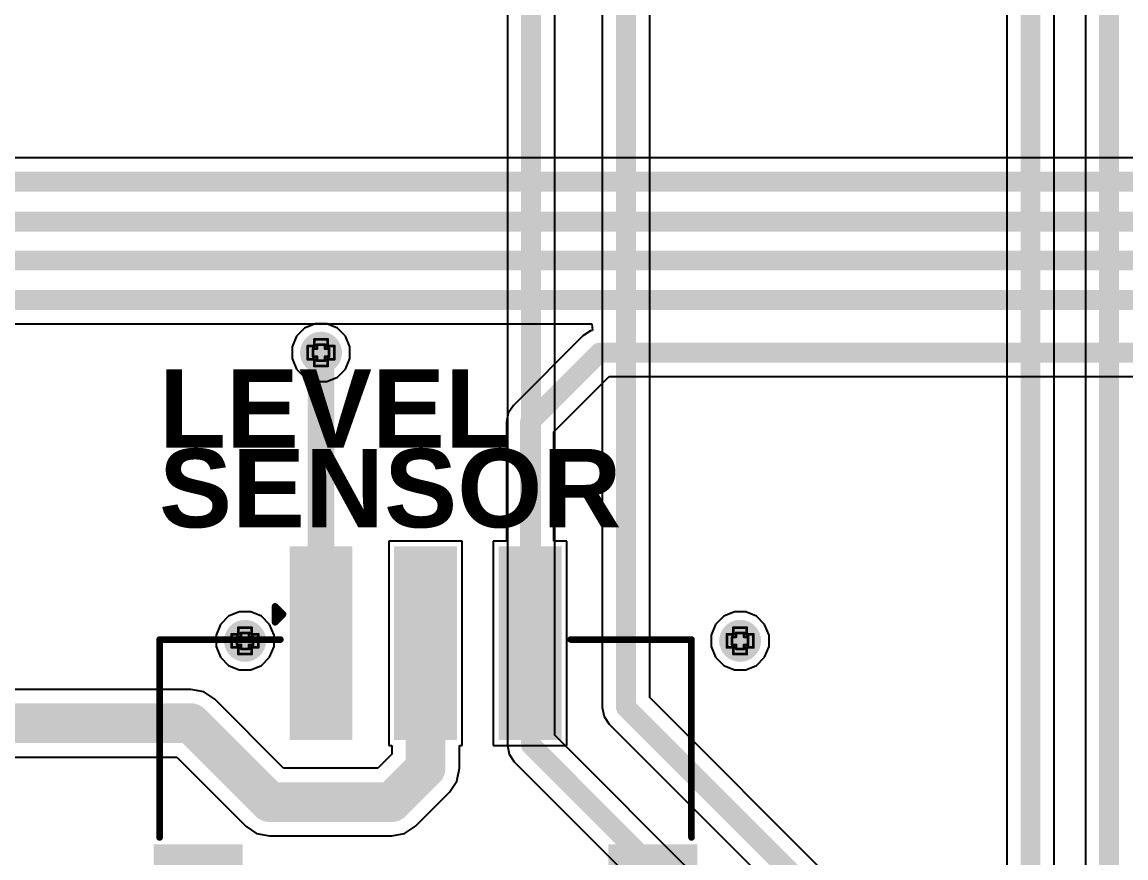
# Model space of a CAD drawing. Header units: inches. Extents: x -7 to 5163, y -3 to 5149.
# Drawn here: x 146.96 to 168.09, y 37.61 to 53.59 of the extents above; entities that cross this region are included whole.
import ezdxf

# ---------------------------------------------------------------- set-up
doc = ezdxf.new("R2010")
doc.units = ezdxf.units.IN
for name, color, linetype in [('Bottom Layer', 5, 'Continuous'), ('Bottom Solder', 6, 'Continuous'), ('Drill Drawing', 1, 'Continuous'), ('GND', 76, 'Continuous'), ('PWR', 16, 'Continuous'), ('Top Layer', 1, 'Continuous'), ('Top Overlay', 2, 'Continuous'), ('Top Paste', 8, 'Continuous'), ('Top Solder', 216, 'Continuous'), ('Via Holes', 16, 'Continuous')]:
    doc.layers.add(name, color=color, linetype=linetype)
doc.styles.add('Arial', font='', dxfattribs={"height": 0.2})
doc.styles.add('Arial_Bold', font='', dxfattribs={"height": 0.2})
doc.styles.get('Arial').set_extended_font_data('Arial')
doc.styles.get('Arial_Bold').set_extended_font_data('Arial', bold=True)

# ---------------------------------------------------------------- blocks, each defined once
blk = doc.blocks.new('WAFER_PH2_0_3PWB_65')
at = {"layer": 'Top Layer'}
for points in [[(-2.5, 4.6), (-1.5, 4.6), (-1.5, 1.1), (-2.5, 1.1)], [(-0.5, 4.6), (0.5, 4.6), (0.5, 1.1), (-0.5, 1.1)], [(1.5, 4.6), (2.5, 4.6), (2.5, 1.1), (1.5, 1.1)], [(-5.1, -1.1), (-3.6, -1.1), (-3.6, -4.6), (-5.1, -4.6)], [(3.6, -1.1), (5.1, -1.1), (5.1, -4.6), (3.6, -4.6)]]:
    blk.add_hatch(color=1, dxfattribs=at).paths.add_polyline_path(points)
at = {"layer": 'Top Paste'}
for points in [[(-2.5, 4.6), (-1.5, 4.6), (-1.5, 1.1), (-2.5, 1.1)], [(-0.5, 4.6), (0.5, 4.6), (0.5, 1.1), (-0.5, 1.1)], [(1.5, 4.6), (2.5, 4.6), (2.5, 1.1), (1.5, 1.1)], [(-5.1, -1.1), (-3.6, -1.1), (-3.6, -4.6), (-5.1, -4.6)], [(3.6, -1.1), (5.1, -1.1), (5.1, -4.6), (3.6, -4.6)]]:
    blk.add_hatch(color=8, dxfattribs=at).paths.add_polyline_path(points)
at = {"layer": 'Top Solder'}
for points in [[(-2.602, 4.702), (-1.398, 4.702), (-1.398, 0.998), (-2.602, 0.998)], [(-0.602, 4.702), (0.602, 4.702), (0.602, 0.998), (-0.602, 0.998)], [(1.398, 4.702), (2.602, 4.702), (2.602, 0.998), (1.398, 0.998)], [(-5.202, -0.998), (-3.498, -0.998), (-3.498, -4.702), (-5.202, -4.702)], [(3.498, -0.998), (5.202, -0.998), (5.202, -4.702), (3.498, -4.702)]]:
    blk.add_hatch(color=216, dxfattribs=at).paths.add_polyline_path(points)
at = {"layer": 'Top Overlay'}
for points in [[(-2.88, 3.556, 0.127, 0.127, 0), (-2.727, 3.404, 0.127, 0.127, 0)], [(-2.88, 3.251, 0.127, 0.127, 0), (-2.88, 3.556, 0.127, 0.127, 0)], [(-2.88, 3.251, 0.127, 0.127, 0), (-2.727, 3.404, 0.127, 0.127, 0)], [(-5.089, 2.921, 0.127, 0.127, 0), (-2.778, 2.921, 0.127, 0.127, 0)], [(-5.089, -0.864, 0.127, 0.127, 0), (-5.089, 2.921, 0.127, 0.127, 0)], [(2.778, 2.921, 0.127, 0.127, 0), (5.089, 2.921, 0.127, 0.127, 0)], [(5.089, -0.864, 0.127, 0.127, 0), (5.089, 2.921, 0.127, 0.127, 0)], [(-3.432, -4.775, 0.127, 0.127, 0), (3.473, -4.78, 0.127, 0.127, 0)]]:
    blk.add_lwpolyline(points, format="xyseb", dxfattribs=at)
for points in [[(-2.911, 3.556, 0.0635, 0.0635, 1), (-2.848, 3.556, 0.0635, 0.0635, 1)], [(-2.911, 3.556, 0.0635, 0.0635, 1), (-2.848, 3.556, 0.0635, 0.0635, 1)], [(-2.759, 3.404, 0.0635, 0.0635, 1), (-2.695, 3.404, 0.0635, 0.0635, 1)], [(-2.759, 3.404, 0.0635, 0.0635, 1), (-2.695, 3.404, 0.0635, 0.0635, 1)], [(-2.911, 3.251, 0.0635, 0.0635, 1), (-2.848, 3.251, 0.0635, 0.0635, 1)], [(-2.911, 3.251, 0.0635, 0.0635, 1), (-2.848, 3.251, 0.0635, 0.0635, 1)], [(-5.121, 2.921, 0.0635, 0.0635, 1), (-5.058, 2.921, 0.0635, 0.0635, 1)], [(-5.121, 2.921, 0.0635, 0.0635, 1), (-5.058, 2.921, 0.0635, 0.0635, 1)], [(-2.81, 2.921, 0.0635, 0.0635, 1), (-2.746, 2.921, 0.0635, 0.0635, 1)], [(2.746, 2.921, 0.0635, 0.0635, 1), (2.81, 2.921, 0.0635, 0.0635, 1)], [(5.058, 2.921, 0.0635, 0.0635, 1), (5.121, 2.921, 0.0635, 0.0635, 1)], [(5.058, 2.921, 0.0635, 0.0635, 1), (5.121, 2.921, 0.0635, 0.0635, 1)], [(-5.121, -0.864, 0.0635, 0.0635, 1), (-5.058, -0.864, 0.0635, 0.0635, 1)], [(5.058, -0.864, 0.0635, 0.0635, 1), (5.121, -0.864, 0.0635, 0.0635, 1)], [(-3.464, -4.775, 0.0635, 0.0635, 1), (-3.4, -4.775, 0.0635, 0.0635, 1)], [(3.441, -4.78, 0.0635, 0.0635, 1), (3.505, -4.78, 0.0635, 0.0635, 1)]]:
    blk.add_lwpolyline(points, format="xyseb", close=True, dxfattribs=at)
at = {"layer": 'Top Overlay', "style": 'Arial'}
blk.add_text('PCB Edge', height=1.2, rotation=360, dxfattribs=at).set_placement((-2.229, -4.138))

msp = doc.modelspace()

# ---------------------------------------------------------------- hatches: boundary and pattern name
at = {"layer": 'Bottom Layer'}
h = msp.add_hatch(color=5, dxfattribs=at)
edge = h.paths.add_edge_path()
edge.add_arc((152.686, 47.269), 0.3, 0, 360)
h = msp.add_hatch(color=5, dxfattribs=at)
edge = h.paths.add_edge_path()
edge.add_arc((151.232, 41.758), 0.3, 0, 360)
h = msp.add_hatch(color=5, dxfattribs=at)
edge = h.paths.add_edge_path()
edge.add_arc((160.706, 41.758), 0.3, 0, 360)
at = {"layer": 'Bottom Solder'}
h = msp.add_hatch(color=6, dxfattribs=at)
edge = h.paths.add_edge_path()
edge.add_arc((152.686, 47.269), 0.402, 0, 360)
h = msp.add_hatch(color=6, dxfattribs=at)
edge = h.paths.add_edge_path()
edge.add_arc((151.232, 41.758), 0.402, 0, 360)
h = msp.add_hatch(color=6, dxfattribs=at)
edge = h.paths.add_edge_path()
edge.add_arc((160.706, 41.758), 0.402, 0, 360)
at = {"layer": 'GND'}
h = msp.add_hatch(color=76, dxfattribs=at)
edge = h.paths.add_edge_path()
edge.add_arc((152.686, 47.269), 0.3, 0, 360)
h = msp.add_hatch(color=76, dxfattribs=at)
edge = h.paths.add_edge_path()
edge.add_arc((151.232, 41.758), 0.3, 0, 360)
h = msp.add_hatch(color=76, dxfattribs=at)
edge = h.paths.add_edge_path()
edge.add_arc((160.706, 41.758), 0.3, 0, 360)
at = {"layer": 'PWR'}
h = msp.add_hatch(color=16, dxfattribs=at)
edge = h.paths.add_edge_path()
edge.add_arc((152.686, 47.269), 0.3, 0, 360)
h = msp.add_hatch(color=16, dxfattribs=at)
edge = h.paths.add_edge_path()
edge.add_arc((151.232, 41.758), 0.3, 0, 360)
h = msp.add_hatch(color=16, dxfattribs=at)
edge = h.paths.add_edge_path()
edge.add_arc((160.706, 41.758), 0.3, 0, 360)
at = {"layer": 'Top Layer'}
h = msp.add_hatch(color=1, dxfattribs=at)
edge = h.paths.add_edge_path()
edge.add_arc((152.686, 47.269), 0.3, 0, 360)
h = msp.add_hatch(color=1, dxfattribs=at)
edge = h.paths.add_edge_path()
edge.add_arc((151.232, 41.758), 0.3, 0, 360)
h = msp.add_hatch(color=1, dxfattribs=at)
edge = h.paths.add_edge_path()
edge.add_arc((160.706, 41.758), 0.3, 0, 360)
at = {"layer": 'Top Solder'}
h = msp.add_hatch(color=216, dxfattribs=at)
edge = h.paths.add_edge_path()
edge.add_arc((152.686, 47.269), 0.402, 0, 360)
h = msp.add_hatch(color=216, dxfattribs=at)
edge = h.paths.add_edge_path()
edge.add_arc((151.232, 41.758), 0.402, 0, 360)
h = msp.add_hatch(color=216, dxfattribs=at)
edge = h.paths.add_edge_path()
edge.add_arc((160.706, 41.758), 0.402, 0, 360)
at = {"layer": 'Via Holes'}
h = msp.add_hatch(color=7, dxfattribs=at)
edge = h.paths.add_edge_path()
edge.add_arc((152.686, 47.269), 0.15, 0, 360)
h = msp.add_hatch(color=7, dxfattribs=at)
edge = h.paths.add_edge_path()
edge.add_arc((151.232, 41.758), 0.15, 0, 360)
h = msp.add_hatch(color=7, dxfattribs=at)
edge = h.paths.add_edge_path()
edge.add_arc((160.706, 41.758), 0.15, 0, 360)

# ---------------------------------------------------------------- linework, layer by layer
at = {"layer": 'Bottom Layer'}
for p, q in [((167.314, 105.932), (167.314, 36.652)), ((165.808, 104.579), (165.808, 35.287)), ((166.715, 35.475), (166.715, 104.767)), ((158.069, 103.088), (158.069, 40.486)), ((158.976, 40.674), (158.976, 103.275)), ((157.159, 39.951), (157.159, 102.199)), ((156.252, 102.011), (156.252, 39.763)), ((167.854, 31.796), (158.976, 40.674)), ((158.069, 40.486), (158.104, 40.313)), ((158.104, 40.313), (158.202, 40.166)), ((158.202, 40.166), (167.213, 31.155)), ((167.854, 29.256), (157.159, 39.951)), ((156.252, 39.763), (156.287, 39.59)), ((156.287, 39.59), (156.385, 39.443)), ((156.385, 39.443), (167.213, 28.615))]:
    msp.add_line(p, q, dxfattribs=at)
for points in [[(167.767, 36.322, 0.381, 0.381, 0), (167.767, 106.119, 0.381, 0.381, 0)], [(166.262, 35.287, 0.381, 0.381, 0), (166.262, 104.767, 0.381, 0.381, 0)], [(158.523, 40.486, 0.381, 0.381, 0), (158.523, 103.275, 0.381, 0.381, 0)], [(156.706, 39.763, 0.381, 0.381, 0), (156.706, 102.199, 0.381, 0.381, 0)], [(158.523, 40.486, 0.381, 0.381, 0), (167.767, 31.242, 0.381, 0.381, 0)], [(156.706, 39.763, 0.381, 0.381, 0), (167.767, 28.702, 0.381, 0.381, 0)]]:
    msp.add_lwpolyline(points, format="xyseb", dxfattribs=at)
for points in [[(158.427, 40.486, 0.191, 0.191, 1), (158.618, 40.486, 0.191, 0.191, 1)], [(158.427, 40.486, 0.191, 0.191, 1), (158.618, 40.486, 0.191, 0.191, 1)], [(156.61, 39.763, 0.191, 0.191, 1), (156.801, 39.763, 0.191, 0.191, 1)], [(156.61, 39.763, 0.191, 0.191, 1), (156.801, 39.763, 0.191, 0.191, 1)]]:
    msp.add_lwpolyline(points, format="xyseb", close=True, dxfattribs=at)
at = {"layer": 'Drill Drawing'}
for points in [[(152.559, 47.396, 0.0508, 0.0508, 0), (152.559, 47.523, 0.0508, 0.0508, 0)], [(152.559, 47.523, 0.0508, 0.0508, 0), (152.813, 47.523, 0.0508, 0.0508, 0)], [(152.813, 47.396, 0.0508, 0.0508, 0), (152.813, 47.523, 0.0508, 0.0508, 0)], [(152.432, 47.142, 0.0508, 0.0508, 0), (152.432, 47.396, 0.0508, 0.0508, 0)], [(152.432, 47.396, 0.0508, 0.0508, 0), (152.559, 47.396, 0.0508, 0.0508, 0)], [(152.534, 47.193, 0.0508, 0.0508, 0), (152.534, 47.346, 0.0508, 0.0508, 0)], [(152.534, 47.346, 0.0508, 0.0508, 0), (152.61, 47.346, 0.0508, 0.0508, 0)], [(152.61, 47.346, 0.0508, 0.0508, 0), (152.61, 47.422, 0.0508, 0.0508, 0)], [(152.61, 47.422, 0.0508, 0.0508, 0), (152.762, 47.422, 0.0508, 0.0508, 0)], [(152.762, 47.346, 0.0508, 0.0508, 0), (152.762, 47.422, 0.0508, 0.0508, 0)], [(152.762, 47.346, 0.0508, 0.0508, 0), (152.838, 47.346, 0.0508, 0.0508, 0)], [(152.813, 47.396, 0.0508, 0.0508, 0), (152.94, 47.396, 0.0508, 0.0508, 0)], [(152.838, 47.193, 0.0508, 0.0508, 0), (152.838, 47.346, 0.0508, 0.0508, 0)], [(152.94, 47.142, 0.0508, 0.0508, 0), (152.94, 47.396, 0.0508, 0.0508, 0)], [(152.432, 47.142, 0.0508, 0.0508, 0), (152.559, 47.142, 0.0508, 0.0508, 0)], [(152.534, 47.193, 0.0508, 0.0508, 0), (152.61, 47.193, 0.0508, 0.0508, 0)], [(152.559, 47.015, 0.0508, 0.0508, 0), (152.559, 47.142, 0.0508, 0.0508, 0)], [(152.61, 47.117, 0.0508, 0.0508, 0), (152.61, 47.193, 0.0508, 0.0508, 0)], [(152.61, 47.117, 0.0508, 0.0508, 0), (152.762, 47.117, 0.0508, 0.0508, 0)], [(152.762, 47.193, 0.0508, 0.0508, 0), (152.838, 47.193, 0.0508, 0.0508, 0)], [(152.762, 47.117, 0.0508, 0.0508, 0), (152.762, 47.193, 0.0508, 0.0508, 0)], [(152.813, 47.142, 0.0508, 0.0508, 0), (152.94, 47.142, 0.0508, 0.0508, 0)], [(152.813, 47.015, 0.0508, 0.0508, 0), (152.813, 47.142, 0.0508, 0.0508, 0)], [(152.559, 47.015, 0.0508, 0.0508, 0), (152.813, 47.015, 0.0508, 0.0508, 0)], [(151.105, 41.885, 0.0508, 0.0508, 0), (151.105, 42.012, 0.0508, 0.0508, 0)], [(151.105, 42.012, 0.0508, 0.0508, 0), (151.359, 42.012, 0.0508, 0.0508, 0)], [(151.359, 41.885, 0.0508, 0.0508, 0), (151.359, 42.012, 0.0508, 0.0508, 0)], [(160.579, 41.885, 0.0508, 0.0508, 0), (160.579, 42.012, 0.0508, 0.0508, 0)], [(160.579, 42.012, 0.0508, 0.0508, 0), (160.833, 42.012, 0.0508, 0.0508, 0)], [(160.833, 41.885, 0.0508, 0.0508, 0), (160.833, 42.012, 0.0508, 0.0508, 0)], [(150.978, 41.631, 0.0508, 0.0508, 0), (150.978, 41.885, 0.0508, 0.0508, 0)], [(150.978, 41.885, 0.0508, 0.0508, 0), (151.105, 41.885, 0.0508, 0.0508, 0)], [(151.079, 41.681, 0.0508, 0.0508, 0), (151.079, 41.834, 0.0508, 0.0508, 0)], [(151.079, 41.834, 0.0508, 0.0508, 0), (151.155, 41.834, 0.0508, 0.0508, 0)], [(151.155, 41.834, 0.0508, 0.0508, 0), (151.155, 41.91, 0.0508, 0.0508, 0)], [(151.155, 41.91, 0.0508, 0.0508, 0), (151.308, 41.91, 0.0508, 0.0508, 0)], [(151.308, 41.834, 0.0508, 0.0508, 0), (151.308, 41.91, 0.0508, 0.0508, 0)], [(151.308, 41.834, 0.0508, 0.0508, 0), (151.384, 41.834, 0.0508, 0.0508, 0)], [(151.359, 41.885, 0.0508, 0.0508, 0), (151.486, 41.885, 0.0508, 0.0508, 0)], [(151.384, 41.681, 0.0508, 0.0508, 0), (151.384, 41.834, 0.0508, 0.0508, 0)], [(151.486, 41.631, 0.0508, 0.0508, 0), (151.486, 41.885, 0.0508, 0.0508, 0)], [(160.452, 41.631, 0.0508, 0.0508, 0), (160.452, 41.885, 0.0508, 0.0508, 0)], [(160.452, 41.885, 0.0508, 0.0508, 0), (160.579, 41.885, 0.0508, 0.0508, 0)], [(160.553, 41.681, 0.0508, 0.0508, 0), (160.553, 41.834, 0.0508, 0.0508, 0)], [(160.553, 41.834, 0.0508, 0.0508, 0), (160.63, 41.834, 0.0508, 0.0508, 0)], [(160.63, 41.834, 0.0508, 0.0508, 0), (160.63, 41.91, 0.0508, 0.0508, 0)], [(160.63, 41.91, 0.0508, 0.0508, 0), (160.782, 41.91, 0.0508, 0.0508, 0)], [(160.782, 41.834, 0.0508, 0.0508, 0), (160.782, 41.91, 0.0508, 0.0508, 0)], [(160.782, 41.834, 0.0508, 0.0508, 0), (160.858, 41.834, 0.0508, 0.0508, 0)], [(160.833, 41.885, 0.0508, 0.0508, 0), (160.96, 41.885, 0.0508, 0.0508, 0)], [(160.858, 41.681, 0.0508, 0.0508, 0), (160.858, 41.834, 0.0508, 0.0508, 0)], [(160.96, 41.631, 0.0508, 0.0508, 0), (160.96, 41.885, 0.0508, 0.0508, 0)], [(150.978, 41.631, 0.0508, 0.0508, 0), (151.105, 41.631, 0.0508, 0.0508, 0)], [(151.079, 41.681, 0.0508, 0.0508, 0), (151.155, 41.681, 0.0508, 0.0508, 0)], [(151.105, 41.504, 0.0508, 0.0508, 0), (151.105, 41.631, 0.0508, 0.0508, 0)], [(151.155, 41.605, 0.0508, 0.0508, 0), (151.155, 41.681, 0.0508, 0.0508, 0)], [(151.155, 41.605, 0.0508, 0.0508, 0), (151.308, 41.605, 0.0508, 0.0508, 0)], [(151.308, 41.681, 0.0508, 0.0508, 0), (151.384, 41.681, 0.0508, 0.0508, 0)], [(151.308, 41.605, 0.0508, 0.0508, 0), (151.308, 41.681, 0.0508, 0.0508, 0)], [(151.359, 41.631, 0.0508, 0.0508, 0), (151.486, 41.631, 0.0508, 0.0508, 0)], [(151.359, 41.504, 0.0508, 0.0508, 0), (151.359, 41.631, 0.0508, 0.0508, 0)], [(160.452, 41.631, 0.0508, 0.0508, 0), (160.579, 41.631, 0.0508, 0.0508, 0)], [(160.553, 41.681, 0.0508, 0.0508, 0), (160.63, 41.681, 0.0508, 0.0508, 0)], [(160.579, 41.504, 0.0508, 0.0508, 0), (160.579, 41.631, 0.0508, 0.0508, 0)], [(160.63, 41.605, 0.0508, 0.0508, 0), (160.63, 41.681, 0.0508, 0.0508, 0)], [(160.63, 41.605, 0.0508, 0.0508, 0), (160.782, 41.605, 0.0508, 0.0508, 0)], [(160.782, 41.681, 0.0508, 0.0508, 0), (160.858, 41.681, 0.0508, 0.0508, 0)], [(160.782, 41.605, 0.0508, 0.0508, 0), (160.782, 41.681, 0.0508, 0.0508, 0)], [(160.833, 41.631, 0.0508, 0.0508, 0), (160.96, 41.631, 0.0508, 0.0508, 0)], [(160.833, 41.504, 0.0508, 0.0508, 0), (160.833, 41.631, 0.0508, 0.0508, 0)], [(151.105, 41.504, 0.0508, 0.0508, 0), (151.359, 41.504, 0.0508, 0.0508, 0)], [(160.579, 41.504, 0.0508, 0.0508, 0), (160.833, 41.504, 0.0508, 0.0508, 0)]]:
    msp.add_lwpolyline(points, format="xyseb", dxfattribs=at)
for points in [[(152.546, 47.523, 0.0254, 0.0254, 1), (152.572, 47.523, 0.0254, 0.0254, 1)], [(152.546, 47.523, 0.0254, 0.0254, 1), (152.572, 47.523, 0.0254, 0.0254, 1)], [(152.8, 47.523, 0.0254, 0.0254, 1), (152.826, 47.523, 0.0254, 0.0254, 1)], [(152.8, 47.523, 0.0254, 0.0254, 1), (152.826, 47.523, 0.0254, 0.0254, 1)], [(152.419, 47.396, 0.0254, 0.0254, 1), (152.445, 47.396, 0.0254, 0.0254, 1)], [(152.419, 47.396, 0.0254, 0.0254, 1), (152.445, 47.396, 0.0254, 0.0254, 1)], [(152.521, 47.346, 0.0254, 0.0254, 1), (152.546, 47.346, 0.0254, 0.0254, 1)], [(152.521, 47.346, 0.0254, 0.0254, 1), (152.546, 47.346, 0.0254, 0.0254, 1)], [(152.546, 47.396, 0.0254, 0.0254, 1), (152.572, 47.396, 0.0254, 0.0254, 1)], [(152.546, 47.396, 0.0254, 0.0254, 1), (152.572, 47.396, 0.0254, 0.0254, 1)], [(152.597, 47.422, 0.0254, 0.0254, 1), (152.623, 47.422, 0.0254, 0.0254, 1)], [(152.597, 47.422, 0.0254, 0.0254, 1), (152.623, 47.422, 0.0254, 0.0254, 1)], [(152.597, 47.346, 0.0254, 0.0254, 1), (152.623, 47.346, 0.0254, 0.0254, 1)], [(152.597, 47.346, 0.0254, 0.0254, 1), (152.623, 47.346, 0.0254, 0.0254, 1)], [(152.75, 47.422, 0.0254, 0.0254, 1), (152.775, 47.422, 0.0254, 0.0254, 1)], [(152.75, 47.422, 0.0254, 0.0254, 1), (152.775, 47.422, 0.0254, 0.0254, 1)], [(152.75, 47.346, 0.0254, 0.0254, 1), (152.775, 47.346, 0.0254, 0.0254, 1)], [(152.75, 47.346, 0.0254, 0.0254, 1), (152.775, 47.346, 0.0254, 0.0254, 1)], [(152.8, 47.396, 0.0254, 0.0254, 1), (152.826, 47.396, 0.0254, 0.0254, 1)], [(152.8, 47.396, 0.0254, 0.0254, 1), (152.826, 47.396, 0.0254, 0.0254, 1)], [(152.826, 47.346, 0.0254, 0.0254, 1), (152.851, 47.346, 0.0254, 0.0254, 1)], [(152.826, 47.346, 0.0254, 0.0254, 1), (152.851, 47.346, 0.0254, 0.0254, 1)], [(152.927, 47.396, 0.0254, 0.0254, 1), (152.953, 47.396, 0.0254, 0.0254, 1)], [(152.927, 47.396, 0.0254, 0.0254, 1), (152.953, 47.396, 0.0254, 0.0254, 1)], [(152.419, 47.142, 0.0254, 0.0254, 1), (152.445, 47.142, 0.0254, 0.0254, 1)], [(152.419, 47.142, 0.0254, 0.0254, 1), (152.445, 47.142, 0.0254, 0.0254, 1)], [(152.521, 47.193, 0.0254, 0.0254, 1), (152.546, 47.193, 0.0254, 0.0254, 1)], [(152.521, 47.193, 0.0254, 0.0254, 1), (152.546, 47.193, 0.0254, 0.0254, 1)], [(152.546, 47.142, 0.0254, 0.0254, 1), (152.572, 47.142, 0.0254, 0.0254, 1)], [(152.546, 47.142, 0.0254, 0.0254, 1), (152.572, 47.142, 0.0254, 0.0254, 1)], [(152.597, 47.193, 0.0254, 0.0254, 1), (152.623, 47.193, 0.0254, 0.0254, 1)], [(152.597, 47.193, 0.0254, 0.0254, 1), (152.623, 47.193, 0.0254, 0.0254, 1)], [(152.597, 47.117, 0.0254, 0.0254, 1), (152.623, 47.117, 0.0254, 0.0254, 1)], [(152.597, 47.117, 0.0254, 0.0254, 1), (152.623, 47.117, 0.0254, 0.0254, 1)], [(152.75, 47.193, 0.0254, 0.0254, 1), (152.775, 47.193, 0.0254, 0.0254, 1)], [(152.75, 47.193, 0.0254, 0.0254, 1), (152.775, 47.193, 0.0254, 0.0254, 1)], [(152.75, 47.117, 0.0254, 0.0254, 1), (152.775, 47.117, 0.0254, 0.0254, 1)], [(152.75, 47.117, 0.0254, 0.0254, 1), (152.775, 47.117, 0.0254, 0.0254, 1)], [(152.8, 47.142, 0.0254, 0.0254, 1), (152.826, 47.142, 0.0254, 0.0254, 1)], [(152.8, 47.142, 0.0254, 0.0254, 1), (152.826, 47.142, 0.0254, 0.0254, 1)], [(152.826, 47.193, 0.0254, 0.0254, 1), (152.851, 47.193, 0.0254, 0.0254, 1)], [(152.826, 47.193, 0.0254, 0.0254, 1), (152.851, 47.193, 0.0254, 0.0254, 1)], [(152.927, 47.142, 0.0254, 0.0254, 1), (152.953, 47.142, 0.0254, 0.0254, 1)], [(152.927, 47.142, 0.0254, 0.0254, 1), (152.953, 47.142, 0.0254, 0.0254, 1)], [(152.546, 47.015, 0.0254, 0.0254, 1), (152.572, 47.015, 0.0254, 0.0254, 1)], [(152.546, 47.015, 0.0254, 0.0254, 1), (152.572, 47.015, 0.0254, 0.0254, 1)], [(152.8, 47.015, 0.0254, 0.0254, 1), (152.826, 47.015, 0.0254, 0.0254, 1)], [(152.8, 47.015, 0.0254, 0.0254, 1), (152.826, 47.015, 0.0254, 0.0254, 1)], [(151.092, 42.012, 0.0254, 0.0254, 1), (151.117, 42.012, 0.0254, 0.0254, 1)], [(151.092, 42.012, 0.0254, 0.0254, 1), (151.117, 42.012, 0.0254, 0.0254, 1)], [(151.346, 42.012, 0.0254, 0.0254, 1), (151.371, 42.012, 0.0254, 0.0254, 1)], [(151.346, 42.012, 0.0254, 0.0254, 1), (151.371, 42.012, 0.0254, 0.0254, 1)], [(160.566, 42.012, 0.0254, 0.0254, 1), (160.591, 42.012, 0.0254, 0.0254, 1)], [(160.566, 42.012, 0.0254, 0.0254, 1), (160.591, 42.012, 0.0254, 0.0254, 1)], [(160.82, 42.012, 0.0254, 0.0254, 1), (160.845, 42.012, 0.0254, 0.0254, 1)], [(160.82, 42.012, 0.0254, 0.0254, 1), (160.845, 42.012, 0.0254, 0.0254, 1)], [(150.965, 41.885, 0.0254, 0.0254, 1), (150.99, 41.885, 0.0254, 0.0254, 1)], [(150.965, 41.885, 0.0254, 0.0254, 1), (150.99, 41.885, 0.0254, 0.0254, 1)], [(151.066, 41.834, 0.0254, 0.0254, 1), (151.092, 41.834, 0.0254, 0.0254, 1)], [(151.066, 41.834, 0.0254, 0.0254, 1), (151.092, 41.834, 0.0254, 0.0254, 1)], [(151.092, 41.885, 0.0254, 0.0254, 1), (151.117, 41.885, 0.0254, 0.0254, 1)], [(151.092, 41.885, 0.0254, 0.0254, 1), (151.117, 41.885, 0.0254, 0.0254, 1)], [(151.143, 41.91, 0.0254, 0.0254, 1), (151.168, 41.91, 0.0254, 0.0254, 1)], [(151.143, 41.91, 0.0254, 0.0254, 1), (151.168, 41.91, 0.0254, 0.0254, 1)], [(151.143, 41.834, 0.0254, 0.0254, 1), (151.168, 41.834, 0.0254, 0.0254, 1)], [(151.143, 41.834, 0.0254, 0.0254, 1), (151.168, 41.834, 0.0254, 0.0254, 1)], [(151.295, 41.91, 0.0254, 0.0254, 1), (151.321, 41.91, 0.0254, 0.0254, 1)], [(151.295, 41.91, 0.0254, 0.0254, 1), (151.321, 41.91, 0.0254, 0.0254, 1)], [(151.295, 41.834, 0.0254, 0.0254, 1), (151.321, 41.834, 0.0254, 0.0254, 1)], [(151.295, 41.834, 0.0254, 0.0254, 1), (151.321, 41.834, 0.0254, 0.0254, 1)], [(151.346, 41.885, 0.0254, 0.0254, 1), (151.371, 41.885, 0.0254, 0.0254, 1)], [(151.346, 41.885, 0.0254, 0.0254, 1), (151.371, 41.885, 0.0254, 0.0254, 1)], [(151.371, 41.834, 0.0254, 0.0254, 1), (151.397, 41.834, 0.0254, 0.0254, 1)], [(151.371, 41.834, 0.0254, 0.0254, 1), (151.397, 41.834, 0.0254, 0.0254, 1)], [(151.473, 41.885, 0.0254, 0.0254, 1), (151.498, 41.885, 0.0254, 0.0254, 1)], [(151.473, 41.885, 0.0254, 0.0254, 1), (151.498, 41.885, 0.0254, 0.0254, 1)], [(160.439, 41.885, 0.0254, 0.0254, 1), (160.464, 41.885, 0.0254, 0.0254, 1)], [(160.439, 41.885, 0.0254, 0.0254, 1), (160.464, 41.885, 0.0254, 0.0254, 1)], [(160.541, 41.834, 0.0254, 0.0254, 1), (160.566, 41.834, 0.0254, 0.0254, 1)], [(160.541, 41.834, 0.0254, 0.0254, 1), (160.566, 41.834, 0.0254, 0.0254, 1)], [(160.566, 41.885, 0.0254, 0.0254, 1), (160.591, 41.885, 0.0254, 0.0254, 1)], [(160.566, 41.885, 0.0254, 0.0254, 1), (160.591, 41.885, 0.0254, 0.0254, 1)], [(160.617, 41.91, 0.0254, 0.0254, 1), (160.642, 41.91, 0.0254, 0.0254, 1)], [(160.617, 41.91, 0.0254, 0.0254, 1), (160.642, 41.91, 0.0254, 0.0254, 1)], [(160.617, 41.834, 0.0254, 0.0254, 1), (160.642, 41.834, 0.0254, 0.0254, 1)], [(160.617, 41.834, 0.0254, 0.0254, 1), (160.642, 41.834, 0.0254, 0.0254, 1)], [(160.769, 41.91, 0.0254, 0.0254, 1), (160.795, 41.91, 0.0254, 0.0254, 1)], [(160.769, 41.91, 0.0254, 0.0254, 1), (160.795, 41.91, 0.0254, 0.0254, 1)], [(160.769, 41.834, 0.0254, 0.0254, 1), (160.795, 41.834, 0.0254, 0.0254, 1)], [(160.769, 41.834, 0.0254, 0.0254, 1), (160.795, 41.834, 0.0254, 0.0254, 1)], [(160.82, 41.885, 0.0254, 0.0254, 1), (160.845, 41.885, 0.0254, 0.0254, 1)], [(160.82, 41.885, 0.0254, 0.0254, 1), (160.845, 41.885, 0.0254, 0.0254, 1)], [(160.845, 41.834, 0.0254, 0.0254, 1), (160.871, 41.834, 0.0254, 0.0254, 1)], [(160.845, 41.834, 0.0254, 0.0254, 1), (160.871, 41.834, 0.0254, 0.0254, 1)], [(160.947, 41.885, 0.0254, 0.0254, 1), (160.972, 41.885, 0.0254, 0.0254, 1)], [(160.947, 41.885, 0.0254, 0.0254, 1), (160.972, 41.885, 0.0254, 0.0254, 1)], [(150.965, 41.631, 0.0254, 0.0254, 1), (150.99, 41.631, 0.0254, 0.0254, 1)], [(150.965, 41.631, 0.0254, 0.0254, 1), (150.99, 41.631, 0.0254, 0.0254, 1)], [(151.066, 41.681, 0.0254, 0.0254, 1), (151.092, 41.681, 0.0254, 0.0254, 1)], [(151.066, 41.681, 0.0254, 0.0254, 1), (151.092, 41.681, 0.0254, 0.0254, 1)], [(151.092, 41.631, 0.0254, 0.0254, 1), (151.117, 41.631, 0.0254, 0.0254, 1)], [(151.092, 41.631, 0.0254, 0.0254, 1), (151.117, 41.631, 0.0254, 0.0254, 1)], [(151.143, 41.681, 0.0254, 0.0254, 1), (151.168, 41.681, 0.0254, 0.0254, 1)], [(151.143, 41.681, 0.0254, 0.0254, 1), (151.168, 41.681, 0.0254, 0.0254, 1)], [(151.143, 41.605, 0.0254, 0.0254, 1), (151.168, 41.605, 0.0254, 0.0254, 1)], [(151.143, 41.605, 0.0254, 0.0254, 1), (151.168, 41.605, 0.0254, 0.0254, 1)], [(151.295, 41.681, 0.0254, 0.0254, 1), (151.321, 41.681, 0.0254, 0.0254, 1)], [(151.295, 41.681, 0.0254, 0.0254, 1), (151.321, 41.681, 0.0254, 0.0254, 1)], [(151.295, 41.605, 0.0254, 0.0254, 1), (151.321, 41.605, 0.0254, 0.0254, 1)], [(151.295, 41.605, 0.0254, 0.0254, 1), (151.321, 41.605, 0.0254, 0.0254, 1)], [(151.346, 41.631, 0.0254, 0.0254, 1), (151.371, 41.631, 0.0254, 0.0254, 1)], [(151.346, 41.631, 0.0254, 0.0254, 1), (151.371, 41.631, 0.0254, 0.0254, 1)], [(151.371, 41.681, 0.0254, 0.0254, 1), (151.397, 41.681, 0.0254, 0.0254, 1)], [(151.371, 41.681, 0.0254, 0.0254, 1), (151.397, 41.681, 0.0254, 0.0254, 1)], [(151.473, 41.631, 0.0254, 0.0254, 1), (151.498, 41.631, 0.0254, 0.0254, 1)], [(151.473, 41.631, 0.0254, 0.0254, 1), (151.498, 41.631, 0.0254, 0.0254, 1)], [(160.439, 41.631, 0.0254, 0.0254, 1), (160.464, 41.631, 0.0254, 0.0254, 1)], [(160.439, 41.631, 0.0254, 0.0254, 1), (160.464, 41.631, 0.0254, 0.0254, 1)], [(160.541, 41.681, 0.0254, 0.0254, 1), (160.566, 41.681, 0.0254, 0.0254, 1)], [(160.541, 41.681, 0.0254, 0.0254, 1), (160.566, 41.681, 0.0254, 0.0254, 1)], [(160.566, 41.631, 0.0254, 0.0254, 1), (160.591, 41.631, 0.0254, 0.0254, 1)], [(160.566, 41.631, 0.0254, 0.0254, 1), (160.591, 41.631, 0.0254, 0.0254, 1)], [(160.617, 41.681, 0.0254, 0.0254, 1), (160.642, 41.681, 0.0254, 0.0254, 1)], [(160.617, 41.681, 0.0254, 0.0254, 1), (160.642, 41.681, 0.0254, 0.0254, 1)], [(160.617, 41.605, 0.0254, 0.0254, 1), (160.642, 41.605, 0.0254, 0.0254, 1)], [(160.617, 41.605, 0.0254, 0.0254, 1), (160.642, 41.605, 0.0254, 0.0254, 1)], [(160.769, 41.681, 0.0254, 0.0254, 1), (160.795, 41.681, 0.0254, 0.0254, 1)], [(160.769, 41.681, 0.0254, 0.0254, 1), (160.795, 41.681, 0.0254, 0.0254, 1)], [(160.769, 41.605, 0.0254, 0.0254, 1), (160.795, 41.605, 0.0254, 0.0254, 1)], [(160.769, 41.605, 0.0254, 0.0254, 1), (160.795, 41.605, 0.0254, 0.0254, 1)], [(160.82, 41.631, 0.0254, 0.0254, 1), (160.845, 41.631, 0.0254, 0.0254, 1)], [(160.82, 41.631, 0.0254, 0.0254, 1), (160.845, 41.631, 0.0254, 0.0254, 1)], [(160.845, 41.681, 0.0254, 0.0254, 1), (160.871, 41.681, 0.0254, 0.0254, 1)], [(160.845, 41.681, 0.0254, 0.0254, 1), (160.871, 41.681, 0.0254, 0.0254, 1)], [(160.947, 41.631, 0.0254, 0.0254, 1), (160.972, 41.631, 0.0254, 0.0254, 1)], [(160.947, 41.631, 0.0254, 0.0254, 1), (160.972, 41.631, 0.0254, 0.0254, 1)], [(151.092, 41.504, 0.0254, 0.0254, 1), (151.117, 41.504, 0.0254, 0.0254, 1)], [(151.092, 41.504, 0.0254, 0.0254, 1), (151.117, 41.504, 0.0254, 0.0254, 1)], [(151.346, 41.504, 0.0254, 0.0254, 1), (151.371, 41.504, 0.0254, 0.0254, 1)], [(151.346, 41.504, 0.0254, 0.0254, 1), (151.371, 41.504, 0.0254, 0.0254, 1)], [(160.566, 41.504, 0.0254, 0.0254, 1), (160.591, 41.504, 0.0254, 0.0254, 1)], [(160.566, 41.504, 0.0254, 0.0254, 1), (160.591, 41.504, 0.0254, 0.0254, 1)], [(160.82, 41.504, 0.0254, 0.0254, 1), (160.845, 41.504, 0.0254, 0.0254, 1)], [(160.82, 41.504, 0.0254, 0.0254, 1), (160.845, 41.504, 0.0254, 0.0254, 1)]]:
    msp.add_lwpolyline(points, format="xyseb", close=True, dxfattribs=at)
at = {"layer": 'PWR'}
for p, q in [((152.576, 47.823), (152.372, 47.739)), ((152.796, 47.823), (152.576, 47.823)), ((153, 47.739), (152.796, 47.823)), ((152.216, 47.583), (152.132, 47.38)), ((152.372, 47.739), (152.216, 47.583)), ((153.156, 47.583), (153, 47.739)), ((153.24, 47.38), (153.156, 47.583)), ((152.132, 47.38), (152.132, 47.159)), ((153.24, 47.159), (153.24, 47.38)), ((152.132, 47.159), (152.216, 46.956)), ((153.156, 46.956), (153.24, 47.159)), ((152.216, 46.956), (152.372, 46.8)), ((153, 46.8), (153.156, 46.956)), ((152.372, 46.8), (152.576, 46.715)), ((152.576, 46.715), (152.796, 46.715)), ((152.796, 46.715), (153, 46.8)), ((151.121, 42.312), (150.918, 42.227)), ((151.342, 42.312), (151.121, 42.312)), ((151.545, 42.227), (151.342, 42.312)), ((160.596, 42.312), (160.392, 42.227)), ((160.816, 42.312), (160.596, 42.312)), ((161.02, 42.227), (160.816, 42.312)), ((150.762, 42.071), (150.678, 41.868)), ((150.918, 42.227), (150.762, 42.071)), ((151.701, 42.071), (151.545, 42.227)), ((151.786, 41.868), (151.701, 42.071)), ((160.236, 42.071), (160.152, 41.868)), ((160.392, 42.227), (160.236, 42.071)), ((161.175, 42.071), (161.02, 42.227)), ((161.26, 41.868), (161.175, 42.071)), ((150.678, 41.868), (150.678, 41.647)), ((151.786, 41.647), (151.786, 41.868)), ((160.152, 41.868), (160.152, 41.647)), ((161.26, 41.647), (161.26, 41.868)), ((150.678, 41.647), (150.762, 41.444)), ((151.701, 41.444), (151.786, 41.647)), ((160.152, 41.647), (160.236, 41.444)), ((161.175, 41.444), (161.26, 41.647)), ((150.762, 41.444), (150.918, 41.288)), ((151.545, 41.288), (151.701, 41.444)), ((160.236, 41.444), (160.392, 41.288)), ((161.02, 41.288), (161.175, 41.444)), ((150.918, 41.288), (151.121, 41.204)), ((151.121, 41.204), (151.342, 41.204)), ((151.342, 41.204), (151.545, 41.288)), ((160.392, 41.288), (160.596, 41.204)), ((160.596, 41.204), (160.816, 41.204)), ((160.816, 41.204), (161.02, 41.288))]:
    msp.add_line(p, q, dxfattribs=at)
at = {"layer": 'Top Layer'}
for p, q in [((171.74, 50.995), (138.622, 50.995)), ((136.751, 47.823), (157.868, 47.823)), ((157.868, 47.823), (157.88, 47.696)), ((157.693, 47.59), (156.366, 46.262)), ((157.84, 47.688), (157.693, 47.59)), ((157.88, 47.696), (157.84, 47.688)), ((157.139, 45.754), (158.201, 46.816)), ((158.201, 46.816), (174.396, 46.816)), ((156.366, 46.262), (156.267, 46.115)), ((156.267, 46.115), (156.233, 45.942)), ((156.233, 45.942), (156.233, 43.665)), ((157.139, 43.665), (157.139, 45.754)), ((155.389, 43.665), (153.983, 43.665)), ((153.983, 43.665), (153.983, 39.759)), ((155.389, 39.759), (155.389, 43.665)), ((156.233, 43.665), (155.983, 43.665)), ((155.983, 43.665), (155.983, 39.759)), ((157.389, 43.665), (157.139, 43.665)), ((157.389, 39.759), (157.389, 43.665)), ((150.193, 40.83), (121.183, 40.83)), ((150.441, 40.781), (150.193, 40.83)), ((150.651, 40.641), (150.441, 40.781)), ((151.97, 39.321), (150.651, 40.641)), ((153.983, 39.759), (154.039, 39.759)), ((154.039, 39.759), (154.039, 39.59)), ((155.333, 39.322), (155.333, 39.759)), ((155.333, 39.759), (155.389, 39.759)), ((155.983, 39.759), (157.389, 39.759)), ((121.183, 39.535), (149.925, 39.535)), ((149.925, 39.535), (151.244, 38.216)), ((154.039, 39.59), (153.77, 39.321)), ((153.77, 39.321), (151.97, 39.321)), ((155.284, 39.074), (155.333, 39.322)), ((155.144, 38.864), (155.284, 39.074)), ((154.496, 38.216), (155.144, 38.864)), ((151.244, 38.216), (151.454, 38.076)), ((151.454, 38.076), (151.702, 38.026)), ((151.702, 38.026), (154.038, 38.026)), ((154.038, 38.026), (154.285, 38.076)), ((154.285, 38.076), (154.496, 38.216))]:
    msp.add_line(p, q, dxfattribs=at)
for points in [[(138.434, 50.542, 0.381, 0.381, 0), (171.928, 50.542, 0.381, 0.381, 0)], [(137.833, 49.776, 0.381, 0.381, 0), (172.56, 49.776, 0.381, 0.381, 0)], [(137.315, 49.032, 0.381, 0.381, 0), (173.442, 49.032, 0.381, 0.381, 0)], [(136.751, 48.276, 0.381, 0.381, 0), (173.972, 48.276, 0.381, 0.381, 0)], [(152.686, 41.712, 0.508, 0.508, 0), (152.686, 47.269, 0.508, 0.508, 0)], [(156.686, 45.942, 0.381, 0.381, 0), (158.013, 47.269, 0.381, 0.381, 0)], [(158.013, 47.269, 0.381, 0.381, 0), (174.727, 47.269, 0.381, 0.381, 0)], [(156.686, 41.712, 0.381, 0.381, 0), (156.686, 45.942, 0.381, 0.381, 0)], [(154.686, 39.322, 0.762, 0.762, 0), (154.686, 41.712, 0.762, 0.762, 0)], [(121.183, 40.183, 0.762, 0.762, 0), (150.193, 40.183, 0.762, 0.762, 0)], [(150.193, 40.183, 0.762, 0.762, 0), (151.702, 38.674, 0.762, 0.762, 0)], [(154.038, 38.674, 0.762, 0.762, 0), (154.686, 39.322, 0.762, 0.762, 0)], [(151.702, 38.674, 0.762, 0.762, 0), (154.038, 38.674, 0.762, 0.762, 0)]]:
    msp.add_lwpolyline(points, format="xyseb", dxfattribs=at)
for points in [[(152.559, 47.269, 0.254, 0.254, 1), (152.813, 47.269, 0.254, 0.254, 1)], [(157.918, 47.269, 0.191, 0.191, 1), (158.109, 47.269, 0.191, 0.191, 1)], [(157.918, 47.269, 0.191, 0.191, 1), (158.109, 47.269, 0.191, 0.191, 1)], [(156.591, 45.942, 0.191, 0.191, 1), (156.781, 45.942, 0.191, 0.191, 1)], [(156.591, 45.942, 0.191, 0.191, 1), (156.781, 45.942, 0.191, 0.191, 1)], [(154.496, 41.712, 0.381, 0.381, 1), (154.877, 41.712, 0.381, 0.381, 1)], [(152.559, 41.712, 0.254, 0.254, 1), (152.813, 41.712, 0.254, 0.254, 1)], [(156.591, 41.712, 0.191, 0.191, 1), (156.781, 41.712, 0.191, 0.191, 1)], [(150.002, 40.183, 0.381, 0.381, 1), (150.383, 40.183, 0.381, 0.381, 1)], [(150.002, 40.183, 0.381, 0.381, 1), (150.383, 40.183, 0.381, 0.381, 1)], [(154.496, 39.322, 0.381, 0.381, 1), (154.877, 39.322, 0.381, 0.381, 1)], [(154.496, 39.322, 0.381, 0.381, 1), (154.877, 39.322, 0.381, 0.381, 1)], [(151.511, 38.674, 0.381, 0.381, 1), (151.892, 38.674, 0.381, 0.381, 1)], [(151.511, 38.674, 0.381, 0.381, 1), (151.892, 38.674, 0.381, 0.381, 1)], [(153.847, 38.674, 0.381, 0.381, 1), (154.228, 38.674, 0.381, 0.381, 1)], [(153.847, 38.674, 0.381, 0.381, 1), (154.228, 38.674, 0.381, 0.381, 1)]]:
    msp.add_lwpolyline(points, format="xyseb", close=True, dxfattribs=at)

# ---------------------------------------------------------------- block references
msp.add_blockref('WAFER_PH2_0_3PWB_65', (154.686, 38.862))

# ---------------------------------------------------------------- texts
at = {"layer": 'Top Overlay', "style": 'Arial_Bold'}
for s, p in [('LEVEL', (149.586, 45.453)), ('SENSOR', (149.586, 43.928))]:
    msp.add_text(s, height=1.5, rotation=360, dxfattribs=at).set_placement(p)

doc.saveas('drawing.dxf')
